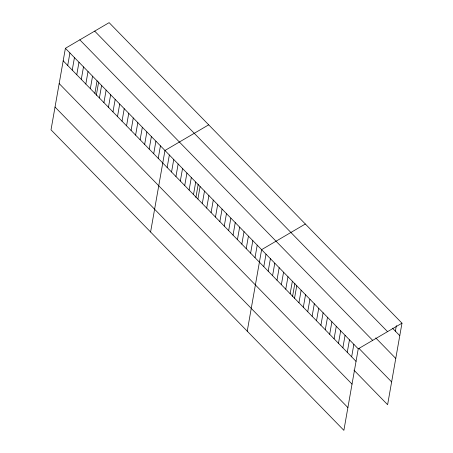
<?xml version="1.0" encoding="UTF-8"?>
<svg xmlns="http://www.w3.org/2000/svg" width="453" height="453" viewBox="0 0 453 453"><rect width="100%" height="100%" fill="white"/><g stroke="black" fill="none" stroke-linecap="round" stroke-linejoin="round"><path stroke-width="0.68" d="M65.391 48.307L51.019 129.824L343.878 430.35L358.249 348.838L401.981 323.176L109.122 22.65L65.391 48.307L358.249 348.838M67.712 65.459L69.915 52.95M72.237 70.102L74.445 57.599M76.767 74.745L78.969 62.242M81.291 79.388L83.494 66.885M85.815 84.032L88.024 71.529M90.345 88.68L92.548 76.172M94.87 93.324L97.072 80.821M96.313 95.306L98.652 82.021M99.394 97.967L101.602 85.464M103.918 102.61L106.127 90.107M108.448 107.259L110.651 94.751M112.973 111.902L115.175 99.4M117.497 116.546L119.705 104.043M122.027 121.189L124.23 108.686M126.551 125.832L128.754 113.329M131.076 130.481L133.284 117.973M135.606 135.124L137.808 122.621M140.13 139.767L142.333 127.265M144.654 144.411L146.857 131.908M149.179 149.06L151.387 136.551M153.709 153.703L155.911 141.2M158.233 158.346L160.436 145.843M150.589 232.004L164.966 150.487L208.697 124.83M167.151 167.497L169.354 154.994M171.545 172.004L173.748 159.501M175.94 176.517L178.142 164.009M180.328 181.024L182.536 168.516M184.722 185.532L186.93 173.029M189.116 190.039L191.319 177.536M193.51 194.547L195.713 182.044M195.883 197.485L198.227 184.201M197.904 199.054L200.107 186.551M202.293 203.561L204.501 191.058M206.687 208.069L208.895 195.566M211.081 212.576L213.284 200.073M215.475 217.083L217.678 204.58M219.869 221.596L222.072 209.088M224.258 226.104L226.466 213.595M228.652 230.611L230.854 218.108M233.046 235.118L235.249 222.616M237.44 239.626L239.643 227.123M241.828 244.133L244.037 231.63M246.222 248.64L248.431 236.138M250.617 253.148L252.819 240.645M255.011 257.655L257.213 245.152M247.236 331.177L261.608 249.66L305.339 224.003M263.793 266.675L266.002 254.167M268.187 271.183L270.396 258.674M272.581 275.69L274.784 263.187M276.976 280.197L279.178 267.695M281.364 284.705L283.572 272.202M285.758 289.212L287.966 276.709M290.152 293.72L292.355 281.217M292.525 296.664L294.869 283.38M294.546 298.227L296.749 285.724M298.94 302.734L301.143 290.231M303.329 307.242L305.537 294.739M307.723 311.755L309.931 299.246M312.117 316.262L314.32 303.753M316.511 320.769L318.714 308.267M320.905 325.277L323.108 312.774M325.294 329.784L327.502 317.281M329.688 334.291L331.89 321.789M334.082 338.799L336.285 326.296M338.476 343.306L340.679 330.803M342.864 347.813L345.073 335.311M347.258 352.321L349.467 339.818M351.653 356.834L353.855 344.325M395.384 331.177L396.364 325.616M401.981 323.176L387.609 404.693L353.929 370.129M392.457 328.17L399.778 335.684M94.694 31.115L387.553 331.647M375.747 337.921L395.763 358.453M79.824 39.841L372.683 340.367M358.923 348.363L391.624 381.919M63.188 60.81L356.047 361.341M59.173 83.584L352.032 384.116M55.034 107.05L347.893 407.575"/></g></svg>
